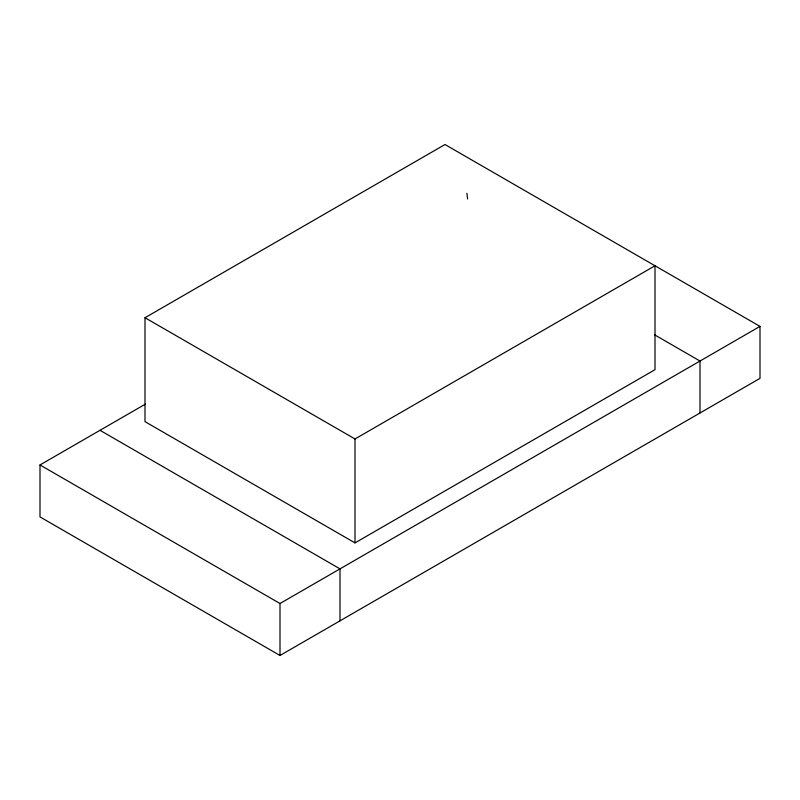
<?xml version="1.0" encoding="UTF-8"?>
<svg xmlns="http://www.w3.org/2000/svg" width="800" height="800" viewBox="0 0 800 800"><rect width="100%" height="100%" fill="white"/><g stroke="black" fill="none" stroke-linecap="round" stroke-linejoin="round"><path stroke-width="1.2" d="M145 317.73L355 438.97L655 265.77L655 369.69L355 542.89L145 421.65L145 317.73L445 144.52L760 326.39L760 378.35L280 655.48L40 516.91L40 464.95L145.41 404.1M40 464.95L280 603.51L760 326.39M654.59 334.82L700 361.03L700 412.99M100 430.31L340 568.87L340 620.84M466.92 193.3L467.61 198.95M355 438.97L355 542.89M280 603.51L280 655.48"/></g></svg>
